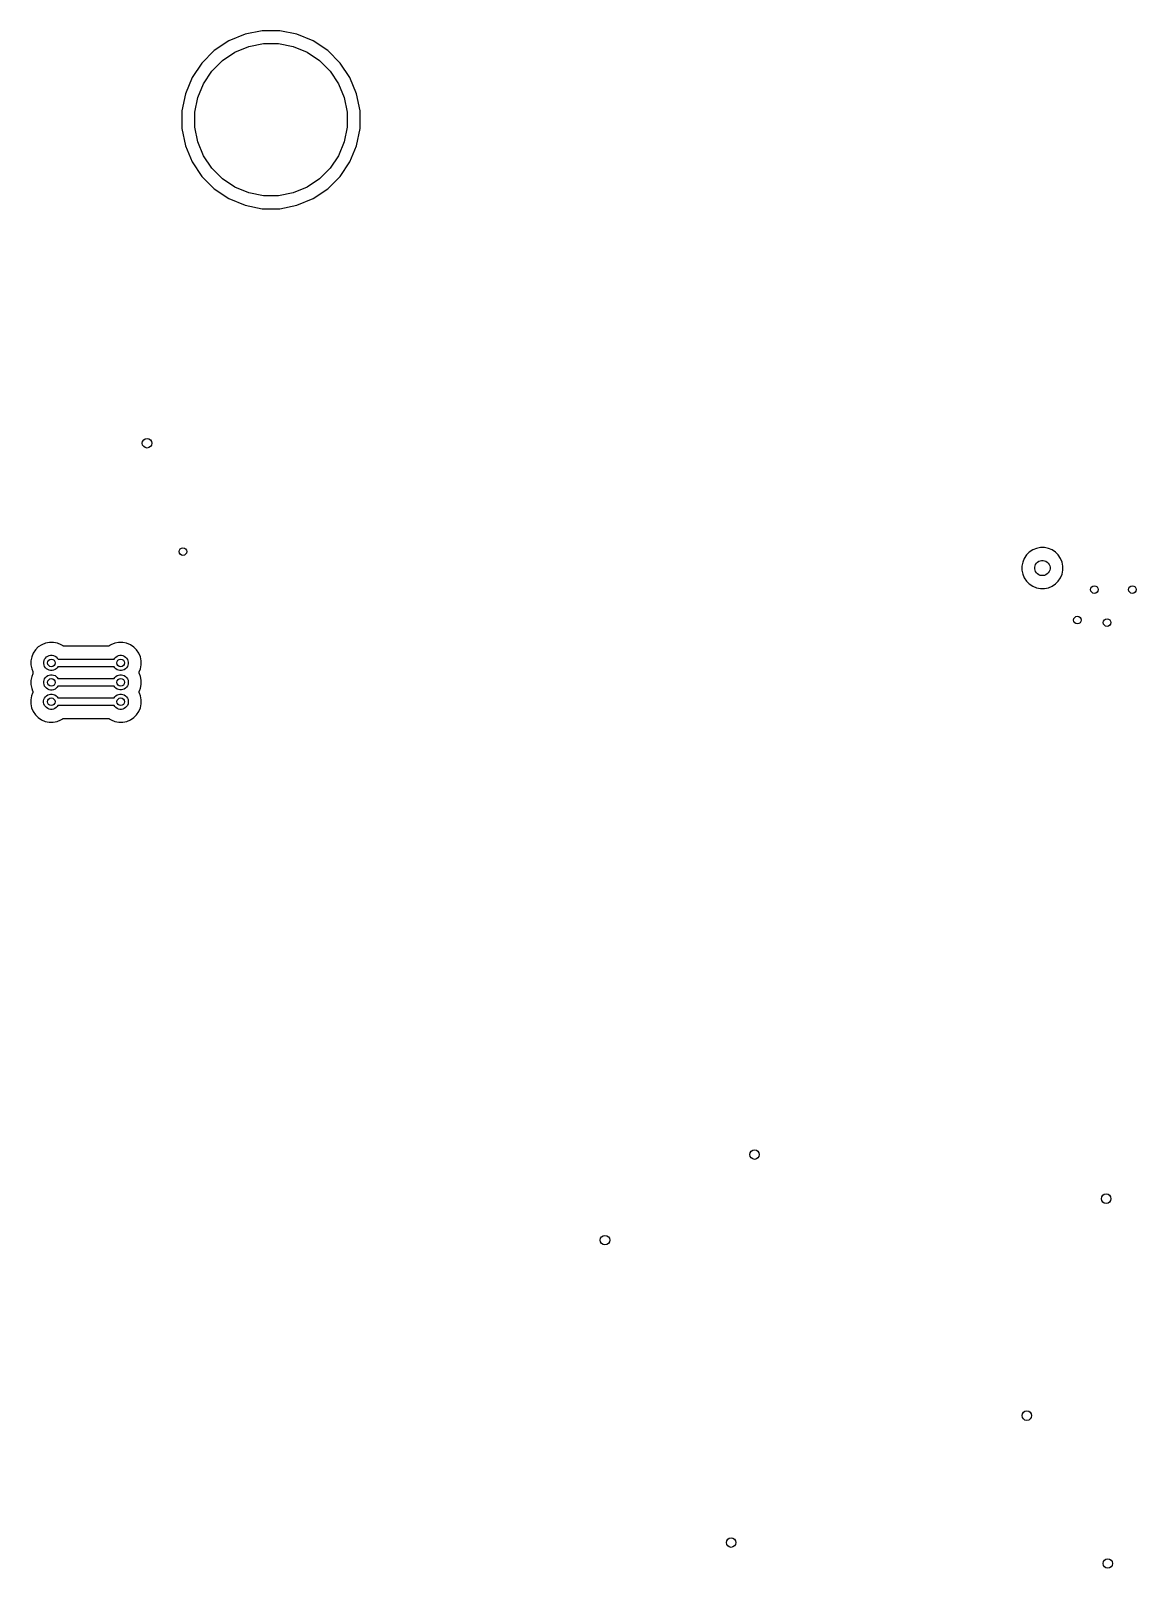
# Model space of a CAD drawing. Extents: x -66 to 211, y -177 to 13.
# Drawn here: x 30 to 73.6, y -121.4 to -60.8 of the extents above; entities that cross this region are included whole.
import ezdxf

# ---------------------------------------------------------------- set-up
doc = ezdxf.new("R2010")
doc.units = 0
doc.layers.add('BLACK', color=7, linetype='CONTINUOUS')

msp = doc.modelspace()

# ---------------------------------------------------------------- linework, layer by layer
at = {"layer": 'BLACK', "linetype": 'CONTINUOUS'}
for p, q in [((37.8328, -61.2091), (37.2582, -61.593)), ((38.4712, -60.9447), (37.8328, -61.2091)), ((39.149, -60.8099), (38.4712, -60.9447)), ((39.84, -60.8099), (39.149, -60.8099)), ((40.5177, -60.9447), (39.84, -60.8099)), ((41.1561, -61.2091), (40.5177, -60.9447)), ((41.7307, -61.593), (41.1561, -61.2091)), ((37.2582, -61.593), (36.7696, -62.0817)), ((37.5821, -61.9876), (38.0734, -61.6593)), ((38.0734, -61.6593), (38.6194, -61.4332)), ((38.6194, -61.4332), (39.199, -61.3179)), ((39.199, -61.3179), (39.7899, -61.3179)), ((39.7899, -61.3179), (40.3695, -61.4332)), ((40.3695, -61.4332), (40.9155, -61.6593)), ((40.9155, -61.6593), (41.4068, -61.9876)), ((42.2193, -62.0817), (41.7307, -61.593)), ((36.7696, -62.0817), (36.3857, -62.6562)), ((36.8359, -62.8968), (37.1642, -62.4055)), ((37.1642, -62.4055), (37.5821, -61.9876)), ((41.4068, -61.9876), (41.8247, -62.4055)), ((41.8247, -62.4055), (42.153, -62.8968)), ((42.6032, -62.6562), (42.2193, -62.0817)), ((36.3857, -62.6562), (36.1213, -63.2946)), ((36.6097, -63.4428), (36.8359, -62.8968)), ((42.153, -62.8968), (42.3792, -63.4428)), ((42.8676, -63.2946), (42.6032, -62.6562)), ((36.1213, -63.2946), (35.9865, -63.9724)), ((36.4945, -64.0224), (36.6097, -63.4428)), ((42.3792, -63.4428), (42.4945, -64.0224)), ((43.0025, -63.9724), (42.8676, -63.2946)), ((35.9865, -63.9724), (35.9865, -64.6634)), ((36.4945, -64.6134), (36.4945, -64.0224)), ((42.4945, -64.0224), (42.4945, -64.6134)), ((43.0025, -64.6634), (43.0025, -63.9724)), ((35.9865, -64.6634), (36.1213, -65.3411)), ((36.6097, -65.1929), (36.4945, -64.6134)), ((42.4945, -64.6134), (42.3792, -65.1929)), ((42.8676, -65.3411), (43.0025, -64.6634)), ((36.1213, -65.3411), (36.3857, -65.9795)), ((36.8359, -65.7389), (36.6097, -65.1929)), ((42.3792, -65.1929), (42.153, -65.7389)), ((42.6032, -65.9795), (42.8676, -65.3411)), ((36.3857, -65.9795), (36.7696, -66.5541)), ((37.1642, -66.2303), (36.8359, -65.7389)), ((42.153, -65.7389), (41.8247, -66.2303)), ((42.2193, -66.5541), (42.6032, -65.9795)), ((36.7696, -66.5541), (37.2582, -67.0427)), ((37.5821, -66.6481), (37.1642, -66.2303)), ((38.0734, -66.9764), (37.5821, -66.6481)), ((41.4068, -66.6481), (40.9155, -66.9764)), ((41.8247, -66.2303), (41.4068, -66.6481)), ((41.7307, -67.0427), (42.2193, -66.5541)), ((37.2582, -67.0427), (37.8328, -67.4266)), ((38.6194, -67.2026), (38.0734, -66.9764)), ((39.199, -67.3179), (38.6194, -67.2026)), ((40.3695, -67.2026), (39.7899, -67.3179)), ((40.9155, -66.9764), (40.3695, -67.2026)), ((41.1561, -67.4266), (41.7307, -67.0427)), ((37.8328, -67.4266), (38.4712, -67.6911)), ((38.4712, -67.6911), (39.149, -67.8259)), ((39.149, -67.8259), (39.84, -67.8259)), ((39.7899, -67.3179), (39.199, -67.3179)), ((39.84, -67.8259), (40.5177, -67.6911)), ((40.5177, -67.6911), (41.1561, -67.4266)), ((69.8048, -81.1819), (69.6487, -81.2129)), ((69.964, -81.1819), (69.8048, -81.1819)), ((70.1201, -81.2129), (69.964, -81.1819)), ((69.1074, -81.7542), (69.0764, -81.9103)), ((69.1683, -81.6071), (69.1074, -81.7542)), ((69.2568, -81.4748), (69.1683, -81.6071)), ((69.3693, -81.3623), (69.2568, -81.4748)), ((69.5016, -81.2738), (69.3693, -81.3623)), ((69.6487, -81.2129), (69.5016, -81.2738)), ((69.6185, -81.8478), (69.6514, -81.7986)), ((69.6514, -81.7986), (69.6931, -81.7569)), ((69.6931, -81.7569), (69.7423, -81.724)), ((69.7423, -81.724), (69.7969, -81.7014)), ((69.7969, -81.7014), (69.8548, -81.6899)), ((69.8548, -81.6899), (69.9139, -81.6899)), ((69.9139, -81.6899), (69.9719, -81.7014)), ((69.9719, -81.7014), (70.0265, -81.724)), ((70.0265, -81.724), (70.0756, -81.7569)), ((70.0756, -81.7569), (70.1174, -81.7986)), ((70.1174, -81.7986), (70.1502, -81.8478)), ((70.2671, -81.2738), (70.1201, -81.2129)), ((70.3994, -81.3623), (70.2671, -81.2738)), ((70.512, -81.4748), (70.3994, -81.3623)), ((70.6004, -81.6071), (70.512, -81.4748)), ((70.6613, -81.7542), (70.6004, -81.6071)), ((70.6924, -81.9103), (70.6613, -81.7542)), ((69.0764, -81.9103), (69.0764, -82.0695)), ((69.0764, -82.0695), (69.1074, -82.2256)), ((69.1074, -82.2256), (69.1683, -82.3726)), ((69.1683, -82.3726), (69.2568, -82.5049)), ((69.5844, -81.9603), (69.5959, -81.9024)), ((69.5844, -82.0194), (69.5844, -81.9603)), ((69.5959, -82.0774), (69.5844, -82.0194)), ((69.5959, -81.9024), (69.6185, -81.8478)), ((69.6185, -82.132), (69.5959, -82.0774)), ((69.6514, -82.1811), (69.6185, -82.132)), ((69.6931, -82.2229), (69.6514, -82.1811)), ((69.7423, -82.2557), (69.6931, -82.2229)), ((69.7969, -82.2784), (69.7423, -82.2557)), ((69.8548, -82.2899), (69.7969, -82.2784)), ((69.9139, -82.2899), (69.8548, -82.2899)), ((69.9719, -82.2784), (69.9139, -82.2899)), ((70.0265, -82.2557), (69.9719, -82.2784)), ((70.0756, -82.2229), (70.0265, -82.2557)), ((70.1174, -82.1811), (70.0756, -82.2229)), ((70.1502, -82.132), (70.1174, -82.1811)), ((70.1502, -81.8478), (70.1729, -81.9024)), ((70.1729, -82.0774), (70.1502, -82.132)), ((70.1729, -81.9024), (70.1844, -81.9603)), ((70.1844, -82.0194), (70.1729, -82.0774)), ((70.1844, -81.9603), (70.1844, -82.0194)), ((70.512, -82.505), (70.6004, -82.3726)), ((70.6004, -82.3726), (70.6613, -82.2256)), ((70.6613, -82.2256), (70.6924, -82.0695)), ((70.6924, -82.0695), (70.6924, -81.9103)), ((69.2568, -82.5049), (69.3693, -82.6175)), ((69.3693, -82.6175), (69.5016, -82.7059)), ((69.5016, -82.7059), (69.6487, -82.7668)), ((69.6487, -82.7668), (69.8048, -82.7979)), ((69.8048, -82.7979), (69.964, -82.7979)), ((69.964, -82.7979), (70.1201, -82.7668)), ((70.1201, -82.7668), (70.2671, -82.7059)), ((70.2671, -82.7059), (70.3994, -82.6175)), ((70.3994, -82.6175), (70.512, -82.505)), ((30.1272, -85.3448), (30.0663, -85.4919)), ((30.2156, -85.2125), (30.1272, -85.3448)), ((30.3281, -85.0999), (30.2156, -85.2125)), ((30.4605, -85.0115), (30.3281, -85.0999)), ((30.6075, -84.9506), (30.4605, -85.0115)), ((30.7636, -84.9195), (30.6075, -84.9506)), ((30.7011, -85.4617), (30.7557, -85.4391)), ((30.7557, -85.4391), (30.8137, -85.4275)), ((30.9228, -84.9195), (30.7636, -84.9195)), ((30.8137, -85.4275), (30.8728, -85.4275)), ((30.8728, -85.4275), (30.9307, -85.4391)), ((31.0789, -84.9506), (30.9228, -84.9195)), ((30.9307, -85.4391), (30.9853, -85.4617)), ((31.226, -85.0115), (31.0789, -84.9506)), ((31.281, -85.0483), (31.226, -85.0115)), ((31.2913, -85.0538), (31.281, -85.0483)), ((31.3015, -85.0594), (31.2913, -85.0538)), ((31.3022, -85.0596), (31.3015, -85.0594)), ((31.3028, -85.06), (31.3022, -85.0596)), ((31.314, -85.0634), (31.3028, -85.06)), ((31.3251, -85.0669), (31.314, -85.0634)), ((31.3259, -85.067), (31.3251, -85.0669)), ((31.3266, -85.0672), (31.3259, -85.067)), ((31.3381, -85.0684), (31.3266, -85.0672)), ((31.3498, -85.0697), (31.3381, -85.0684)), ((31.3512, -85.0697), (31.3498, -85.0697)), ((31.3515, -85.0697), (31.3512, -85.0697)), ((31.3512, -85.0697), (31.3512, -85.0697)), ((31.3512, -85.0697), (31.3512, -85.0697)), ((33.0667, -85.0697), (31.3515, -85.0697)), ((33.0783, -85.0685), (33.0667, -85.0697)), ((33.0899, -85.0675), (33.0783, -85.0685)), ((33.0906, -85.0673), (33.0899, -85.0675)), ((33.0913, -85.0673), (33.0906, -85.0673)), ((33.1025, -85.0639), (33.0913, -85.0673)), ((33.1137, -85.0606), (33.1025, -85.0639)), ((33.1144, -85.0603), (33.1137, -85.0606)), ((33.115, -85.0601), (33.1144, -85.0603)), ((33.1253, -85.0546), (33.115, -85.0601)), ((33.1357, -85.0493), (33.1253, -85.0546)), ((33.1369, -85.0485), (33.1357, -85.0493)), ((33.1372, -85.0483), (33.1369, -85.0485)), ((33.1369, -85.0485), (33.1369, -85.0485)), ((33.1369, -85.0485), (33.1369, -85.0485)), ((33.1884, -85.014), (33.1372, -85.0483)), ((33.3355, -84.9531), (33.1884, -85.014)), ((33.4916, -84.9221), (33.3355, -84.9531)), ((33.4291, -85.4642), (33.4837, -85.4416)), ((33.4837, -85.4416), (33.5416, -85.4301)), ((33.6508, -84.9221), (33.4916, -84.9221)), ((33.5416, -85.4301), (33.6007, -85.4301)), ((33.6007, -85.4301), (33.6587, -85.4416)), ((33.8069, -84.9531), (33.6508, -84.9221)), ((33.6587, -85.4416), (33.7133, -85.4642)), ((33.9539, -85.014), (33.8069, -84.9531)), ((34.0862, -85.1025), (33.9539, -85.014)), ((34.1988, -85.215), (34.0862, -85.1025)), ((34.2872, -85.3473), (34.1988, -85.215)), ((34.3481, -85.4944), (34.2872, -85.3473)), ((30.0663, -85.4919), (30.0352, -85.648)), ((30.0352, -85.648), (30.0352, -85.8071)), ((30.0352, -85.8071), (30.0663, -85.9632)), ((30.0663, -85.9632), (30.1079, -86.0637)), ((30.5432, -85.698), (30.5547, -85.64)), ((30.5432, -85.7571), (30.5432, -85.698)), ((30.5547, -85.815), (30.5432, -85.7571)), ((30.5547, -85.64), (30.5774, -85.5854)), ((30.5774, -85.8696), (30.5547, -85.815)), ((30.5774, -85.5854), (30.6102, -85.5363)), ((30.6102, -85.9188), (30.5774, -85.8696)), ((30.6102, -85.5363), (30.652, -85.4945)), ((30.652, -85.9606), (30.6102, -85.9188)), ((30.652, -85.4945), (30.7011, -85.4617)), ((30.7011, -85.9934), (30.652, -85.9606)), ((30.7557, -86.016), (30.7011, -85.9934)), ((30.8137, -86.0275), (30.7557, -86.016)), ((30.8728, -86.0275), (30.8137, -86.0275)), ((30.9307, -86.016), (30.8728, -86.0275)), ((30.9853, -85.9934), (30.9307, -86.016)), ((30.9853, -85.4617), (31.0345, -85.4945)), ((31.0345, -85.9606), (30.9853, -85.9934)), ((31.0345, -85.4945), (31.0762, -85.5363)), ((31.0762, -85.9188), (31.0345, -85.9606)), ((31.0762, -85.5363), (31.1039, -85.5777)), ((31.1005, -85.8825), (31.0762, -85.9188)), ((33.3122, -85.8825), (31.1005, -85.8825)), ((31.1039, -85.5777), (33.3122, -85.5777)), ((33.3122, -85.5777), (33.3382, -85.5388)), ((33.3382, -85.9213), (33.3122, -85.8825)), ((33.3382, -85.5388), (33.3799, -85.4971)), ((33.3799, -85.9631), (33.3382, -85.9213)), ((33.3799, -85.4971), (33.4291, -85.4642)), ((33.4291, -85.9959), (33.3799, -85.9631)), ((33.4837, -86.0186), (33.4291, -85.9959)), ((33.5416, -86.0301), (33.4837, -86.0186)), ((33.6007, -86.0301), (33.5416, -86.0301)), ((33.6587, -86.0186), (33.6007, -86.0301)), ((33.7133, -85.9959), (33.6587, -86.0186)), ((33.7133, -85.4642), (33.7624, -85.4971)), ((33.7624, -85.9631), (33.7133, -85.9959)), ((33.7624, -85.4971), (33.8042, -85.5388)), ((33.8042, -85.9213), (33.7624, -85.9631)), ((33.8042, -85.5388), (33.837, -85.588)), ((33.837, -85.8722), (33.8042, -85.9213)), ((33.837, -85.588), (33.8597, -85.6426)), ((33.8597, -85.8176), (33.837, -85.8722)), ((33.8597, -85.6426), (33.8712, -85.7005)), ((33.8712, -85.7596), (33.8597, -85.8176)), ((33.8712, -85.7005), (33.8712, -85.7596)), ((34.3054, -86.0719), (34.3088, -86.0607)), ((34.3088, -86.0607), (34.3481, -85.9658)), ((34.3792, -85.6505), (34.3481, -85.4944)), ((34.3481, -85.9658), (34.3792, -85.8097)), ((34.3792, -85.8097), (34.3792, -85.6505)), ((30.0663, -86.2615), (30.0352, -86.4176)), ((30.0352, -86.4176), (30.0352, -86.5767)), ((30.0352, -86.5767), (30.0663, -86.7328)), ((30.1079, -86.161), (30.0663, -86.2615)), ((30.1079, -86.0637), (30.1081, -86.0641)), ((30.1113, -86.1497), (30.1079, -86.161)), ((30.1081, -86.0641), (30.1081, -86.0642)), ((30.1081, -86.0642), (30.1081, -86.0642)), ((30.1081, -86.0642), (30.1086, -86.0654)), ((30.1086, -86.0654), (30.1118, -86.0767)), ((30.1148, -86.1385), (30.1113, -86.1497)), ((30.1118, -86.0767), (30.1152, -86.0879)), ((30.1149, -86.1379), (30.1148, -86.1385)), ((30.1151, -86.1372), (30.1149, -86.1379)), ((30.1163, -86.1256), (30.1151, -86.1372)), ((30.1152, -86.0879), (30.1153, -86.0886)), ((30.1153, -86.0886), (30.1155, -86.0892)), ((30.1155, -86.0892), (30.1165, -86.1009)), ((30.1176, -86.1139), (30.1163, -86.1256)), ((30.1165, -86.1009), (30.1176, -86.1126)), ((30.1176, -86.1126), (30.1175, -86.1132)), ((30.1175, -86.1132), (30.1176, -86.1139)), ((30.5432, -86.4676), (30.5547, -86.4097)), ((30.5432, -86.5267), (30.5432, -86.4676)), ((30.5547, -86.5847), (30.5432, -86.5267)), ((30.5547, -86.4097), (30.5774, -86.3551)), ((30.5774, -86.6393), (30.5547, -86.5847)), ((30.5774, -86.3551), (30.6102, -86.3059)), ((30.6102, -86.6884), (30.5774, -86.6393)), ((30.6102, -86.3059), (30.652, -86.2641)), ((30.652, -86.2641), (30.7011, -86.2313)), ((30.7011, -86.2313), (30.7557, -86.2087)), ((30.7557, -86.2087), (30.8137, -86.1972)), ((30.8137, -86.1972), (30.8728, -86.1972)), ((30.8728, -86.1972), (30.9307, -86.2087)), ((30.9307, -86.2087), (30.9853, -86.2313)), ((30.9853, -86.2313), (31.0345, -86.2641)), ((31.0345, -86.2641), (31.0762, -86.3059)), ((31.0762, -86.3059), (31.1022, -86.3448)), ((31.1022, -86.6496), (31.0762, -86.6884)), ((31.1022, -86.3448), (33.313, -86.3448)), ((33.3164, -86.6496), (31.1022, -86.6496)), ((33.313, -86.3448), (33.3407, -86.3034)), ((33.3407, -86.6859), (33.3164, -86.6496)), ((33.3407, -86.3034), (33.3825, -86.2616)), ((33.3825, -86.2616), (33.4316, -86.2288)), ((33.4316, -86.2288), (33.4862, -86.2061)), ((33.4862, -86.2061), (33.5442, -86.1946)), ((33.5442, -86.1946), (33.6033, -86.1946)), ((33.6033, -86.1946), (33.6612, -86.2061)), ((33.6612, -86.2061), (33.7158, -86.2288)), ((33.7158, -86.2288), (33.765, -86.2616)), ((33.765, -86.2616), (33.8067, -86.3034)), ((33.8067, -86.3034), (33.8396, -86.3525)), ((33.8396, -86.6367), (33.8067, -86.6859)), ((33.8396, -86.3525), (33.8622, -86.4071)), ((33.8622, -86.5821), (33.8396, -86.6367)), ((33.8622, -86.4071), (33.8737, -86.4651)), ((33.8737, -86.5242), (33.8622, -86.5821)), ((33.8737, -86.4651), (33.8737, -86.5242)), ((34.2991, -86.1091), (34.2992, -86.1084)), ((34.3003, -86.1207), (34.2991, -86.1091)), ((34.2992, -86.1077), (34.3004, -86.0961)), ((34.2992, -86.1084), (34.2992, -86.1077)), ((34.3013, -86.1324), (34.3003, -86.1207)), ((34.3004, -86.0961), (34.3016, -86.0844)), ((34.3015, -86.1331), (34.3013, -86.1324)), ((34.3015, -86.1337), (34.3015, -86.1331)), ((34.3049, -86.1449), (34.3015, -86.1337)), ((34.3016, -86.0844), (34.3018, -86.0838)), ((34.3018, -86.0838), (34.3019, -86.0831)), ((34.3019, -86.0831), (34.3054, -86.0719)), ((34.3081, -86.1562), (34.3049, -86.1449)), ((34.3086, -86.1575), (34.3081, -86.1562)), ((34.3087, -86.1575), (34.3086, -86.1575)), ((34.3086, -86.1575), (34.3086, -86.1575)), ((34.3088, -86.1579), (34.3087, -86.1575)), ((34.3507, -86.2589), (34.3088, -86.1579)), ((34.3817, -86.415), (34.3507, -86.2589)), ((34.3507, -86.7303), (34.3817, -86.5742)), ((34.3817, -86.5742), (34.3817, -86.415)), ((30.0612, -87.0235), (30.0301, -87.1796)), ((30.0301, -87.1796), (30.0301, -87.3387)), ((30.1038, -86.9206), (30.0612, -87.0235)), ((30.0663, -86.7328), (30.1038, -86.8234)), ((30.1038, -86.8234), (30.104, -86.8238)), ((30.1072, -86.9094), (30.1038, -86.9206)), ((30.104, -86.8238), (30.104, -86.8238)), ((30.104, -86.8238), (30.104, -86.8239)), ((30.104, -86.8239), (30.1045, -86.8251)), ((30.1045, -86.8251), (30.1077, -86.8364)), ((30.1107, -86.8982), (30.1072, -86.9094)), ((30.1077, -86.8364), (30.1111, -86.8476)), ((30.1108, -86.8976), (30.1107, -86.8982)), ((30.111, -86.8969), (30.1108, -86.8976)), ((30.1122, -86.8851), (30.111, -86.8969)), ((30.1111, -86.8476), (30.1111, -86.8482)), ((30.1111, -86.8482), (30.1113, -86.8489)), ((30.1113, -86.8489), (30.1123, -86.8605)), ((30.1134, -86.8736), (30.1122, -86.8851)), ((30.1123, -86.8605), (30.1135, -86.8722)), ((30.1135, -86.8722), (30.1134, -86.8729)), ((30.1134, -86.8729), (30.1134, -86.8736)), ((30.5381, -87.2296), (30.5497, -87.1717)), ((30.5381, -87.2887), (30.5381, -87.2296)), ((30.5497, -87.1717), (30.5723, -87.1171)), ((30.5723, -87.1171), (30.6051, -87.0679)), ((30.6051, -87.0679), (30.6469, -87.0261)), ((30.652, -86.7302), (30.6102, -86.6884)), ((30.6469, -87.0261), (30.696, -86.9933)), ((30.7011, -86.763), (30.652, -86.7302)), ((30.696, -86.9933), (30.7506, -86.9707)), ((30.7557, -86.7856), (30.7011, -86.763)), ((30.7506, -86.9707), (30.8086, -86.9592)), ((30.8137, -86.7972), (30.7557, -86.7856)), ((30.8086, -86.9592), (30.8677, -86.9592)), ((30.8728, -86.7972), (30.8137, -86.7972)), ((30.8677, -86.9592), (30.9256, -86.9707)), ((30.9307, -86.7856), (30.8728, -86.7972)), ((30.9256, -86.9707), (30.9802, -86.9933)), ((30.9853, -86.763), (30.9307, -86.7856)), ((30.9802, -86.9933), (31.0294, -87.0261)), ((31.0345, -86.7302), (30.9853, -86.763)), ((31.0294, -87.0261), (31.0712, -87.0679)), ((31.0762, -86.6884), (31.0345, -86.7302)), ((31.0712, -87.0679), (31.0971, -87.1068)), ((31.0971, -87.1068), (33.3147, -87.1068)), ((33.3147, -87.1068), (33.3407, -87.0679)), ((33.3825, -86.7276), (33.3407, -86.6859)), ((33.3407, -87.0679), (33.3825, -87.0261)), ((33.4316, -86.7605), (33.3825, -86.7276)), ((33.3825, -87.0261), (33.4316, -86.9933)), ((33.4862, -86.7831), (33.4316, -86.7605)), ((33.4316, -86.9933), (33.4862, -86.9707)), ((33.5442, -86.7946), (33.4862, -86.7831)), ((33.4862, -86.9707), (33.5442, -86.9592)), ((33.6033, -86.7946), (33.5442, -86.7946)), ((33.5442, -86.9592), (33.6033, -86.9592)), ((33.6612, -86.7831), (33.6033, -86.7946)), ((33.6033, -86.9592), (33.6612, -86.9707)), ((33.7158, -86.7605), (33.6612, -86.7831)), ((33.6612, -86.9707), (33.7158, -86.9933)), ((33.765, -86.7276), (33.7158, -86.7605)), ((33.7158, -86.9933), (33.765, -87.0261)), ((33.8067, -86.6859), (33.765, -86.7276)), ((33.765, -87.0261), (33.8067, -87.0679)), ((33.8067, -87.0679), (33.8396, -87.1171)), ((33.8396, -87.1171), (33.8622, -87.1717)), ((33.8622, -87.1717), (33.8737, -87.2296)), ((33.8737, -87.2296), (33.8737, -87.2887)), ((34.3004, -86.8753), (34.3017, -86.8637)), ((34.3005, -86.876), (34.3004, -86.8753)), ((34.3004, -86.8767), (34.3005, -86.876)), ((34.3015, -86.8884), (34.3004, -86.8767)), ((34.3025, -86.9), (34.3015, -86.8884)), ((34.3017, -86.8637), (34.3029, -86.852)), ((34.3027, -86.9007), (34.3025, -86.9)), ((34.3028, -86.9013), (34.3027, -86.9007)), ((34.3062, -86.9125), (34.3028, -86.9013)), ((34.3029, -86.852), (34.3031, -86.8514)), ((34.3031, -86.8507), (34.3067, -86.8395)), ((34.3031, -86.8514), (34.3031, -86.8507)), ((34.3094, -86.9238), (34.3062, -86.9125)), ((34.3067, -86.8395), (34.3101, -86.8283)), ((34.3099, -86.9251), (34.3094, -86.9238)), ((34.3101, -86.9255), (34.3099, -86.9251)), ((34.3099, -86.9251), (34.3099, -86.9251)), ((34.3099, -86.9251), (34.3099, -86.9251)), ((34.3101, -86.8283), (34.3507, -86.7303)), ((34.3507, -87.0235), (34.3101, -86.9255)), ((34.3817, -87.1796), (34.3507, -87.0235)), ((34.3817, -87.3387), (34.3817, -87.1796)), ((30.0301, -87.3387), (30.0612, -87.4948)), ((30.0612, -87.4948), (30.1221, -87.6419)), ((30.1221, -87.6419), (30.2105, -87.7742)), ((30.2105, -87.7742), (30.3231, -87.8868)), ((30.5497, -87.3467), (30.5381, -87.2887)), ((30.5723, -87.4013), (30.5497, -87.3467)), ((30.6051, -87.4504), (30.5723, -87.4013)), ((30.6469, -87.4922), (30.6051, -87.4504)), ((30.696, -87.525), (30.6469, -87.4922)), ((30.7506, -87.5476), (30.696, -87.525)), ((30.8086, -87.5592), (30.7506, -87.5476)), ((30.8677, -87.5592), (30.8086, -87.5592)), ((30.9256, -87.5476), (30.8677, -87.5592)), ((30.9802, -87.525), (30.9256, -87.5476)), ((31.0294, -87.4922), (30.9802, -87.525)), ((31.0712, -87.4504), (31.0294, -87.4922)), ((31.0971, -87.4116), (31.0712, -87.4504)), ((33.3147, -87.4116), (31.0971, -87.4116)), ((33.3407, -87.4504), (33.3147, -87.4116)), ((33.3825, -87.4922), (33.3407, -87.4504)), ((33.4316, -87.525), (33.3825, -87.4922)), ((33.4862, -87.5476), (33.4316, -87.525)), ((33.5442, -87.5592), (33.4862, -87.5476)), ((33.6033, -87.5592), (33.5442, -87.5592)), ((33.6612, -87.5476), (33.6033, -87.5592)), ((33.7158, -87.525), (33.6612, -87.5476)), ((33.765, -87.4922), (33.7158, -87.525)), ((33.8067, -87.4504), (33.765, -87.4922)), ((33.8396, -87.4013), (33.8067, -87.4504)), ((33.8622, -87.3467), (33.8396, -87.4013)), ((33.8737, -87.2887), (33.8622, -87.3467)), ((34.0888, -87.8868), (34.2013, -87.7742)), ((34.2013, -87.7742), (34.2898, -87.6419)), ((34.2898, -87.6419), (34.3507, -87.4948)), ((34.3507, -87.4948), (34.3817, -87.3387)), ((30.3231, -87.8868), (30.4554, -87.9752)), ((30.4554, -87.9752), (30.6025, -88.0361)), ((30.6025, -88.0361), (30.7586, -88.0672)), ((30.7586, -88.0672), (30.9177, -88.0672)), ((30.9177, -88.0672), (31.0738, -88.0361)), ((31.0738, -88.0361), (31.2209, -87.9752)), ((31.2209, -87.9752), (31.2721, -87.941)), ((31.2721, -87.941), (31.2724, -87.9408)), ((31.2724, -87.9408), (31.2736, -87.94)), ((31.2724, -87.9408), (31.2724, -87.9408)), ((31.2724, -87.9408), (31.2724, -87.9408)), ((31.2736, -87.94), (31.284, -87.9346)), ((31.284, -87.9346), (31.2943, -87.9291)), ((31.2943, -87.9291), (31.295, -87.9289)), ((31.295, -87.9289), (31.2956, -87.9286)), ((31.2956, -87.9286), (31.3068, -87.9253)), ((31.3068, -87.9253), (31.318, -87.922)), ((31.318, -87.922), (31.3187, -87.9219)), ((31.3187, -87.9219), (31.3194, -87.9217)), ((31.3194, -87.9217), (31.3311, -87.9207)), ((31.3311, -87.9207), (31.3427, -87.9196)), ((31.3427, -87.9196), (33.0692, -87.9196)), ((33.0692, -87.9196), (33.0695, -87.9196)), ((33.0695, -87.9196), (33.0695, -87.9196)), ((33.0695, -87.9196), (33.0695, -87.9196)), ((33.0695, -87.9196), (33.071, -87.9196)), ((33.071, -87.9196), (33.0826, -87.9209)), ((33.0826, -87.9209), (33.0942, -87.922)), ((33.0942, -87.922), (33.0949, -87.9223)), ((33.0949, -87.9223), (33.0956, -87.9223)), ((33.0956, -87.9223), (33.1068, -87.9259)), ((33.1068, -87.9259), (33.1179, -87.9293)), ((33.1179, -87.9293), (33.1185, -87.9296)), ((33.1185, -87.9296), (33.1192, -87.9298)), ((33.1192, -87.9298), (33.1294, -87.9354)), ((33.1294, -87.9354), (33.1397, -87.941)), ((33.1397, -87.941), (33.191, -87.9752)), ((33.191, -87.9752), (33.338, -88.0361)), ((33.338, -88.0361), (33.4941, -88.0672)), ((33.4941, -88.0672), (33.6533, -88.0672)), ((33.6533, -88.0672), (33.8094, -88.0361)), ((33.8094, -88.0361), (33.9565, -87.9752)), ((33.9565, -87.9752), (34.0888, -87.8868))]:
    msp.add_line(p, q, dxfattribs=at)
at = {"layer": 'BLACK'}
for centre, radius in [((34.611, -77.0702), 0.1875), ((36.0248, -81.341), 0.15), ((71.9328, -82.837), 0.15), ((73.4314, -82.837), 0.15), ((71.2633, -84.0404), 0.15), ((72.4332, -84.14), 0.15), ((30.8432, -85.7275), 0.15), ((33.5712, -85.7301), 0.15), ((30.8432, -86.4972), 0.15), ((33.5737, -86.4946), 0.15), ((30.8381, -87.2592), 0.15), ((33.5737, -87.2592), 0.15), ((58.5445, -105.11), 0.1875), ((72.3976, -106.848), 0.1875), ((52.6517, -108.483), 0.1875), ((69.2709, -115.4), 0.1875), ((57.6224, -120.406), 0.1875), ((72.4611, -121.229), 0.1875)]:
    msp.add_circle(centre, radius, dxfattribs=at)

doc.saveas('drawing.dxf')
